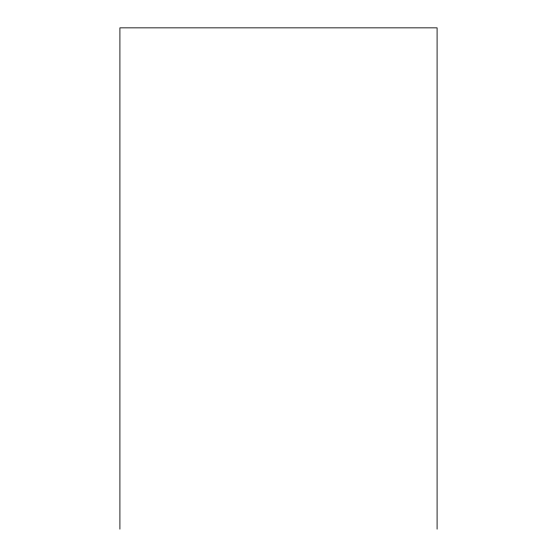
<?xml version="1.0" encoding="UTF-8"?>
<svg xmlns="http://www.w3.org/2000/svg" width="557" height="557" viewBox="0 0 557 557"><rect width="100%" height="100%" fill="white"/><g stroke="black" fill="none" stroke-linecap="round" stroke-linejoin="round"><path stroke-width="0.84" d="M437.092 529.15L437.092 27.85L119.908 27.85L119.908 529.15"/></g></svg>
